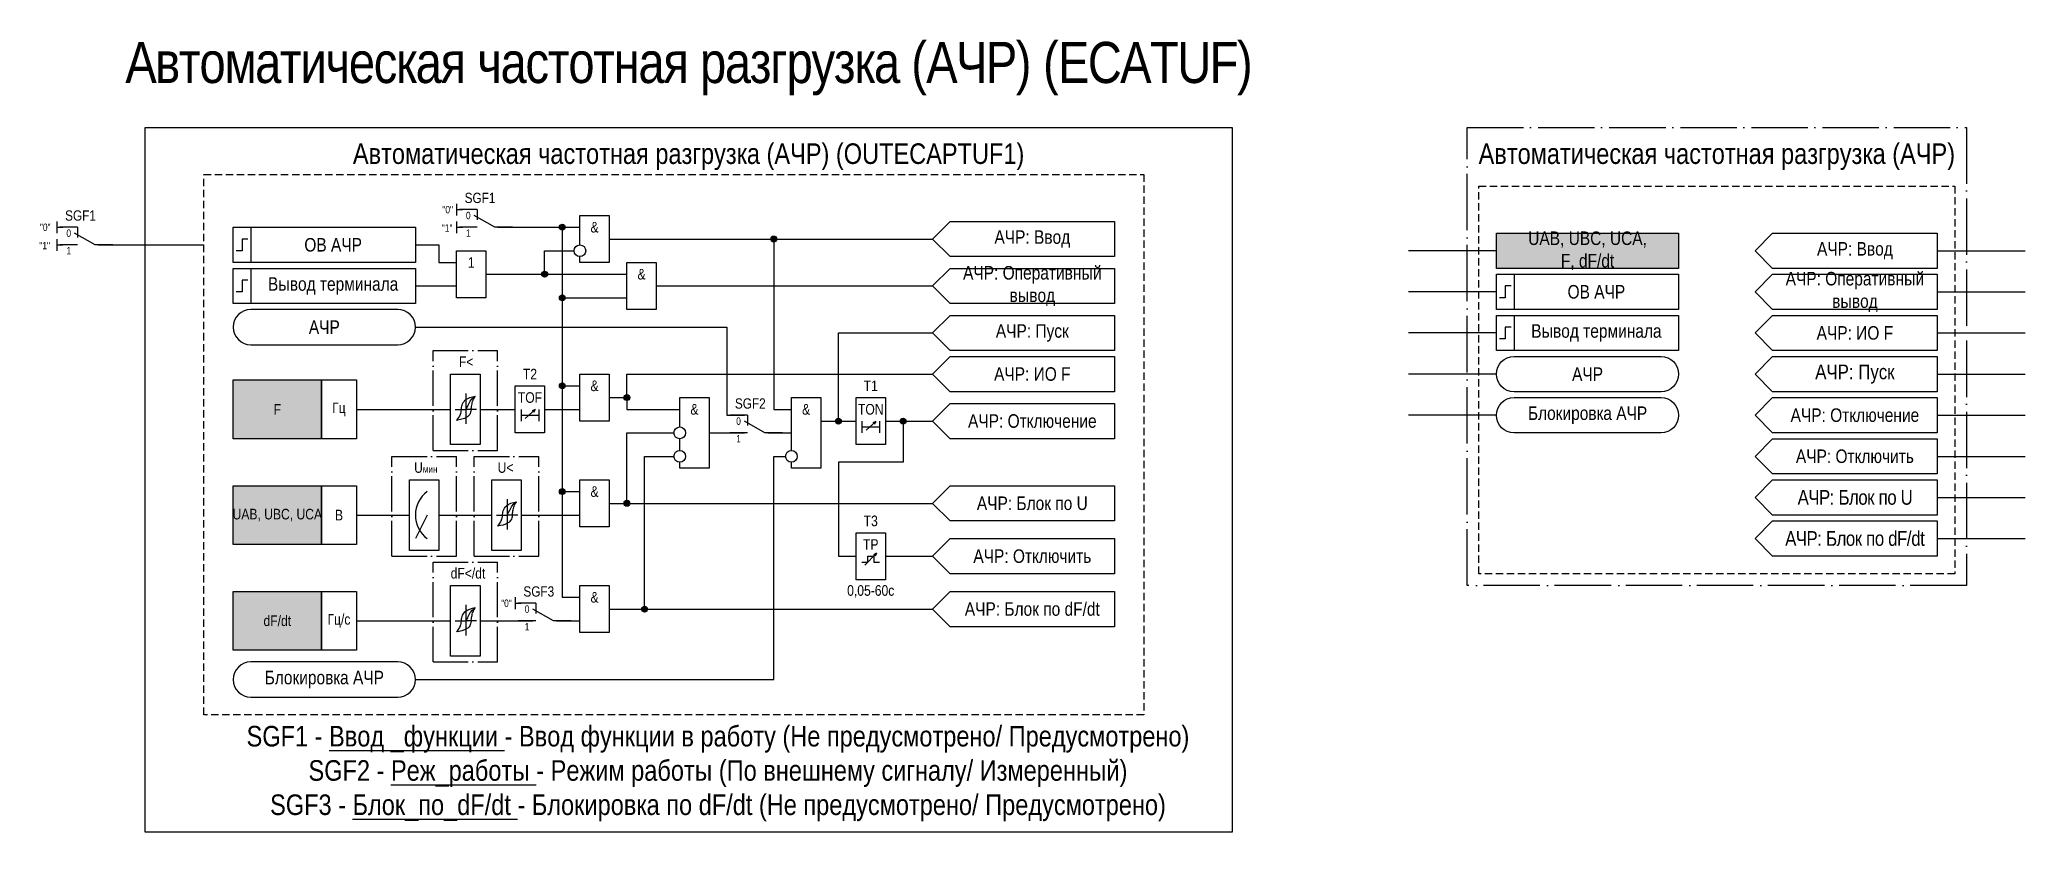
# Model space of a CAD drawing. Header units: millimetres. Extents: x -18 to 320, y 0 to 135.
import ezdxf
from ezdxf.enums import TextEntityAlignment as Align

# ---------------------------------------------------------------- set-up
doc = ezdxf.new("R2010")
doc.units = ezdxf.units.MM
doc.linetypes.add('ACAD_ISO04W100', pattern=[30, 24, -3, 0, -3])
doc.linetypes.add('штриховая2', pattern=[0.375, 0.25, -0.125])
doc.layers.add('TEXT', color=7, linetype='Continuous', lineweight=25)
doc.layers.add('Основная', color=7, linetype='Continuous')
doc.styles.add('1.8_Gost_RD', font='ARIALN.TTF', dxfattribs={"height": 1.8})
doc.styles.add('2.5_Gost_RD', font='ARIALN.TTF', dxfattribs={"height": 2.5})
doc.styles.add('3.5_Gost_RD', font='ARIALN.TTF', dxfattribs={"height": 3.5})
doc.styles.add('Вывод', font='ARIALN.TTF', dxfattribs={"height": 2.5})
doc.styles.add('Компонент', font='ARIALN.TTF', dxfattribs={"height": 3.5})

# ---------------------------------------------------------------- blocks, each defined once
blk = doc.blocks.new('Точка')
at = {"ltscale": 100}
h = blk.add_hatch(color=256, dxfattribs=at)
h.dxf.hatch_style = 1
edge = h.paths.add_edge_path()
edge.add_arc((0, 0), 0.5, 0, 360)
blk.add_circle((0, 0), 0.5, dxfattribs=at)
blk = doc.blocks.new('*U958')
at = {"layer": 'Основная', "color": 0}
blk.add_line((0, 0), (7, 4), dxfattribs=at)
at = {"layer": 'Основная', "ltscale": 0.35}
blk.add_line((6, 6), (6, 2.5), dxfattribs=at)
blk = doc.blocks.new('*U1022')
at = {"layer": 'Основная', "color": 0}
for p, q in [((-3, 6), (-9, 6)), ((-3, 0), (-9, 0)), ((9, 0), (3, 0))]:
    blk.add_line(p, q, dxfattribs=at)
at = {"layer": 'Основная', "ltscale": 0.25, "xscale": -1}
blk.add_blockref('*U958', (3, 0), dxfattribs=at)
at = {"layer": 'Основная'}
for tag, height, style, p in [('В1', 2.5, 'Вывод', (-13, 6)), ('ОУ', 3.5, 'Компонент', (-2, 10)), ('В2', 2.5, 'Вывод', (-6, 4)), ('В3', 2.5, 'Вывод', (-6, -2))]:
    blk.add_attdef(tag, text='', height=height, dxfattribs=dict(at, style=style)).set_placement(p, align=Align.MIDDLE_CENTER)
blk = doc.blocks.new('*U1020')
at = {"layer": 'Основная', "linetype": 'ACAD_ISO04W100', "ltscale": 0.25}
for p, q in [((0, 0), (11, 0)), ((0, -17), (0, 0)), ((11, -17), (11, 0)), ((0, -17), (11, -17))]:
    blk.add_line(p, q, dxfattribs=at)
at = {"layer": 'Основная', "style": 'Компонент'}
blk.add_attdef('ОУ', text='', height=3.5, dxfattribs=at).set_placement((11, 0), align=Align.MIDDLE_CENTER)
blk = doc.blocks.new('*U892')
at = {"layer": 'Основная', "linetype": 'ACAD_ISO04W100', "ltscale": 0.25}
for p, q in [((0, 0), (11, 0)), ((0, -17), (0, 0)), ((11, -17), (11, 0)), ((0, -17), (11, -17))]:
    blk.add_line(p, q, dxfattribs=at)
at = {"layer": 'Основная', "style": 'Компонент'}
blk.add_attdef('ОУ', text='', height=3.5, dxfattribs=at).set_placement((11, 0), align=Align.MIDDLE_CENTER)
blk = doc.blocks.new('*U985')
at = {"layer": 'Основная', "color": 0}
for p, q in [((-3, 6), (-9, 6)), ((-3, 0), (-9, 0)), ((9, 0), (3, 0))]:
    blk.add_line(p, q, dxfattribs=at)
at = {"layer": 'Основная', "ltscale": 0.25, "xscale": -1}
blk.add_blockref('*U958', (3, 0), dxfattribs=at)
at = {"layer": 'Основная'}
for tag, height, style, p in [('В1', 2.5, 'Вывод', (-14, 6)), ('ОУ', 3.5, 'Компонент', (-2, 10)), ('В2', 2.5, 'Вывод', (-6, 4)), ('В3', 2.5, 'Вывод', (-6, -2))]:
    blk.add_attdef(tag, text='', height=height, dxfattribs=dict(at, style=style)).set_placement(p, align=Align.MIDDLE_CENTER)

msp = doc.modelspace()

# ---------------------------------------------------------------- hatches: boundary and pattern name
at = {"ltscale": 100, "true_color": 0xf7941d}
h = msp.add_hatch(color=30, dxfattribs=at)
h.dxf.hatch_style = 1
h.paths.add_polyline_path([(230, 102), (261, 102), (261, 96), (230, 96)])
at = {"ltscale": 100, "true_color": 0xef8637}
h = msp.add_hatch(color=30, dxfattribs=at)
h.dxf.hatch_style = 1
h.paths.add_polyline_path([(15, 77), (30, 77), (30, 67), (15, 67)])
h = msp.add_hatch(color=30, dxfattribs=at)
h.dxf.hatch_style = 1
h.paths.add_polyline_path([(15, 59), (30, 59), (30, 49), (15, 49)])
h = msp.add_hatch(color=30, dxfattribs=at)
h.dxf.hatch_style = 1
h.paths.add_polyline_path([(15, 41), (30, 41), (30, 31), (15, 31)])

# ---------------------------------------------------------------- linework, layer by layer
at = {"ltscale": 100}
for p, q in [((53, 107), (53, 105)), ((53, 106), (54, 106)), ((53, 104), (53, 102)), ((53, 103), (54, 103)), ((230, 99), (215, 99)), ((305, 99), (320, 99)), ((230, 92), (215, 92)), ((305, 92), (320, 92)), ((230, 85), (215, 85)), ((305, 85), (320, 85)), ((230, 78), (215, 78)), ((305, 78), (320, 78)), ((64.7, 70.46), (66.37, 71.95)), ((66.37, 71.95), (65.85, 71.73)), ((66.37, 71.95), (66.11, 71.48)), ((230, 71), (215, 71)), ((305, 71), (320, 71)), ((122.7, 68.46), (124.37, 69.95)), ((124.37, 69.95), (123.85, 69.73)), ((124.37, 69.95), (124.11, 69.48)), ((305, 64), (320, 64)), ((305, 57), (320, 57)), ((48, 54), (46, 50)), ((122.5, 45.5), (124.5, 47.5)), ((124.5, 47.5), (123.99, 47.25)), ((124.5, 47.5), (124.26, 47.02)), ((305, 50), (320, 50)), ((63, 40), (63, 38)), ((63, 39), (64, 39))]:
    msp.add_line(p, q, dxfattribs=at)
at = {"color": 6, "ltscale": 100}
for p, q in [((-15, 104), (-15, 102)), ((-15, 103), (-14, 103)), ((-15, 101), (-15, 99)), ((-15, 100), (-14, 100))]:
    msp.add_line(p, q, dxfattribs=at)
for p, q in [((54.6, 74.72), (54.6, 69.52)), ((61.6, 56.72), (61.6, 51.52)), ((54.6, 38.72), (54.6, 33.52))]:
    msp.add_line(p, q)
at = {"color": 7, "ltscale": 100}
for p, q in [((52.79, 72), (54.6, 72)), ((56.42, 72), (54.6, 72)), ((59.79, 54), (61.6, 54)), ((63.42, 54), (61.6, 54)), ((52.79, 36), (54.6, 36)), ((56.42, 36), (54.6, 36))]:
    msp.add_line(p, q, dxfattribs=at)
at = {"color": 3, "ltscale": 100}
msp.add_lwpolyline([(0, 120), (185, 120), (185, 0), (0, 0)], close=True, dxfattribs=at)
at = {"color": 251, "linetype": 'ACAD_ISO04W100', "lineweight": 30, "ltscale": 0.4, "true_color": 0x58595b}
msp.add_lwpolyline([(225, 120), (310, 120), (310, 42), (225, 42)], close=True, dxfattribs=at)
at = {"linetype": 'штриховая2', "ltscale": 5}
for points in [[(10, 112), (170, 112), (170, 20), (10, 20)], [(227, 110), (308, 110), (308, 44), (227, 44)]]:
    msp.add_lwpolyline(points, close=True, dxfattribs=at)
at = {"ltscale": 100}
for points in [[(74, 100), (74, 105), (79, 105), (79, 97), (74, 97), (74, 98)], [(60, 103), (74, 103)], [(60, 103), (71, 103), (71, 76), (74, 76)], [(60, 103), (71, 103), (71, 58), (74, 58)], [(60, 103), (71, 103), (71, 40), (74, 40)], [(60, 103), (71, 103), (71, 91), (82, 91)], [(134, 101), (137, 104), (165, 104), (165, 98), (137, 98), (134, 101)], [(46, 100), (50, 100), (50, 97), (53, 97)], [(58, 95), (68, 95), (68, 99), (73, 99)], [(79, 101), (134, 101)], [(79, 101), (107, 101), (107, 72), (110, 72)], [(58, 95), (82, 95)], [(134, 93), (137, 96), (165, 96), (165, 90), (137, 90), (134, 93)], [(46, 93), (53, 93)], [(87, 93), (134, 93)], [(134, 85), (137, 88), (165, 88), (165, 82), (137, 82), (134, 85)], [(46, 86), (99, 86), (99, 71), (102, 71)], [(115, 70), (118, 70), (118, 85), (134, 85)], [(79, 74), (82, 74), (82, 78), (134, 78)], [(134, 78), (137, 81), (165, 81), (165, 75), (137, 75), (134, 78)], [(36, 72), (52, 72)], [(57, 72), (63, 72)], [(64, 72), (64, 70)], [(64, 71), (67, 71)], [(67, 72), (67, 70)], [(68, 72), (74, 72)], [(79, 74), (82, 74), (82, 72), (91, 72)], [(91, 69), (91, 74), (96, 74), (96, 62), (91, 62), (91, 63)], [(110, 65), (110, 74), (115, 74), (115, 62), (110, 62), (110, 63)], [(134, 70), (137, 73), (165, 73), (165, 67), (137, 67), (134, 70)], [(79, 56), (82, 56), (82, 68), (90, 68)], [(96, 68), (102, 68)], [(106, 68), (110, 68)], [(115, 70), (121, 70)], [(126, 70), (129, 70), (129, 63), (118, 63), (118, 47), (121, 47)], [(122, 70), (122, 68)], [(122, 69), (125, 69)], [(125, 70), (125, 68)], [(126, 70), (134, 70)], [(91, 65), (91, 67)], [(46, 26), (107, 26), (107, 64), (109, 64)], [(79, 38), (85, 38), (85, 64), (90, 64)], [(134, 56), (137, 59), (165, 59), (165, 53), (137, 53), (134, 56)], [(79, 56), (134, 56)], [(36, 54), (45, 54)], [(50, 54), (59, 54)], [(64, 54), (74, 54)], [(134, 47), (137, 50), (165, 50), (165, 44), (137, 44), (134, 47)], [(126, 47), (134, 47)], [(134, 38), (137, 41), (165, 41), (165, 35), (137, 35), (134, 38)], [(79, 38), (134, 38)], [(36, 36), (52, 36)], [(57, 36), (66, 36)], [(70, 36), (74, 36)]]:
    msp.add_lwpolyline(points, dxfattribs=at)
for points in [[(15, 103), (18, 103), (18, 97), (15, 97)], [(15, 103), (46, 103), (46, 97), (15, 97)], [(230, 102), (261, 102), (261, 96), (230, 96)], [(274, 99), (277, 102), (305, 102), (305, 96), (277, 96)], [(53, 99), (58, 99), (58, 91), (53, 91)], [(15, 96), (18, 96), (18, 90), (15, 90)], [(15, 96), (46, 96), (46, 90), (15, 90)], [(82, 97), (87, 97), (87, 89), (82, 89)], [(230, 95), (233, 95), (233, 89), (230, 89)], [(230, 95), (261, 95), (261, 89), (230, 89)], [(277, 95), (305, 95), (305, 89), (277, 89), (274, 92)], [(230, 88), (233, 88), (233, 82), (230, 82)], [(230, 88), (261, 88), (261, 82), (230, 82)], [(277, 88), (305, 88), (305, 82), (277, 82), (274, 85)], [(52, 78), (57, 78), (57, 66), (52, 66)], [(74, 78), (79, 78), (79, 70), (74, 70)], [(277, 81), (305, 81), (305, 75), (277, 75), (274, 78)], [(15, 77), (30, 77), (30, 67), (15, 67)], [(30, 77), (36, 77), (36, 67), (30, 67)], [(63, 76), (68, 76), (68, 68), (63, 68)], [(121, 74), (126, 74), (126, 66), (121, 66)], [(277, 74), (305, 74), (305, 68), (277, 68), (274, 71)], [(277, 67), (305, 67), (305, 61), (277, 61), (274, 64)], [(15, 59), (30, 59), (30, 49), (15, 49)], [(30, 59), (36, 59), (36, 49), (30, 49)], [(45, 60), (50, 60), (50, 48), (45, 48)], [(59, 60), (64, 60), (64, 48), (59, 48)], [(74, 60), (79, 60), (79, 52), (74, 52)], [(277, 60), (305, 60), (305, 54), (277, 54), (274, 57)], [(121, 51), (126, 51), (126, 43), (121, 43)], [(305, 47), (277, 47), (274, 50), (277, 53), (305, 53)], [(15, 41), (30, 41), (30, 31), (15, 31)], [(30, 41), (36, 41), (36, 31), (30, 31)], [(52, 42), (57, 42), (57, 30), (52, 30)], [(74, 42), (79, 42), (79, 34), (74, 34)]]:
    msp.add_lwpolyline(points, close=True, dxfattribs=at)
at = {"color": 6, "ltscale": 100}
msp.add_lwpolyline([(-8, 100), (10, 100)], dxfattribs=at)
at = {"lineweight": 30, "ltscale": 100}
for points in [[(17.5, 101), (16.5, 101), (16.5, 99), (15.5, 99)], [(17.5, 94), (16.5, 94), (16.5, 92), (15.5, 92)], [(232.5, 93), (231.5, 93), (231.5, 91), (230.5, 91)], [(232.5, 86), (231.5, 86), (231.5, 84), (230.5, 84)]]:
    msp.add_lwpolyline(points, dxfattribs=at)
at = {"ltscale": 100}
for points in [[(18, 83), (43, 83, 1), (43, 89), (18, 89, 1)], [(233, 75, -1), (233, 81), (258, 81, -1), (258, 75)], [(233, 68, -1), (233, 74), (258, 74, -1), (258, 68)], [(18, 23), (43, 23, 1), (43, 29), (18, 29, 1)]]:
    msp.add_lwpolyline(points, format="xyb", close=True, dxfattribs=at)
at = {"color": 7, "ltscale": 100}
msp.add_lwpolyline([(122, 46), (123, 46), (123, 47), (124, 47), (124, 46), (125, 46)], dxfattribs=at)
for centre in [(74, 99), (91, 68), (91, 64)]:
    msp.add_circle(centre, 1)
at = {"ltscale": 100}
msp.add_circle((110, 64), 1, dxfattribs=at)
at = {"color": 7, "ltscale": 100}
msp.add_arc((51, 54), 5, 126.8699, 233.1301, dxfattribs=at)
for points in [[(53.8, 71.92), (53.6, 71.13), (53, 70.12)], [(55.48, 71.92), (55.25, 71.13), (54.76, 70.67), (53, 70.12)], [(53.8, 71.92), (53.95, 72.71), (54.44, 73.54), (56.2, 74.26)], [(54.6, 72), (55, 72.72), (55.47, 73.6), (56.2, 74.26)], [(55.48, 71.92), (55.6, 72.71), (55.81, 73.54), (56.2, 74.26)], [(60.8, 53.92), (60.95, 54.71), (61.44, 55.54), (63.2, 56.26)], [(61.6, 54), (62, 54.72), (62.47, 55.6), (63.2, 56.26)], [(62.48, 53.92), (62.6, 54.71), (62.81, 55.54), (63.2, 56.26)], [(60.8, 53.92), (60.6, 53.13), (60, 52.12)], [(62.48, 53.92), (62.25, 53.13), (61.76, 52.67), (60, 52.12)], [(53.8, 35.92), (53.95, 36.71), (54.44, 37.54), (56.2, 38.26)], [(54.6, 36), (55, 36.72), (55.47, 37.6), (56.2, 38.26)], [(55.48, 35.92), (55.6, 36.71), (55.81, 37.54), (56.2, 38.26)], [(53.8, 35.92), (53.6, 35.13), (53, 34.12)], [(55.48, 35.92), (55.25, 35.13), (54.76, 34.67), (53, 34.12)]]:
    msp.add_spline(points, degree=3)

# ---------------------------------------------------------------- block references
at = {"ltscale": 100}
for p in [(71, 103), (107, 101), (68, 95), (71, 91), (71, 76), (82, 74), (71, 58), (85, 38)]:
    msp.add_blockref('Точка', p, dxfattribs=at)
at = {"color": 1, "ltscale": 100}
for p in [(118, 70), (129, 70), (82, 56)]:
    msp.add_blockref('Точка', p, dxfattribs=at)
at = {"layer": 'Основная', "ltscale": 0.25, "xscale": 0.5, "yscale": 0.5, "zscale": 0.5}
for p, values in [((58, 103), {'ОУ': 'SGF1', 'В1': '"0"', 'В2': '0', 'В3': '1'}), ((68, 36), {'ОУ': 'SGF3', 'В1': '"0"', 'В2': '0', 'В3': '1'})]:
    msp.add_blockref('*U1022', p, dxfattribs=at).add_auto_attribs(values)
at = {"layer": 'Основная', "color": 6, "ltscale": 0.25, "xscale": 0.5, "yscale": 0.5, "zscale": 0.5}
msp.add_blockref('*U985', (-10, 100), dxfattribs=at).add_auto_attribs({'ОУ': 'SGF1', 'В1': '"0"', 'В2': '0', 'В3': '1'})
at = {"layer": 'Основная', "ltscale": 0.25}
for name, p in [('*U1020', (49, 82)), ('*U892', (42, 64)), ('*U1020', (56, 64)), ('*U1020', (49, 46))]:
    msp.add_blockref(name, p, dxfattribs=at)
ref = msp.add_blockref('*U985', (104, 68), dxfattribs=dict(at, xscale=0.5, yscale=0.5, zscale=0.5))
ref.add_attrib('ОУ', 'SGF2', dxfattribs={"height": 1.75, "style": 'Компонент'}).set_placement((103, 73), align=Align.MIDDLE_CENTER)
ref.add_attrib('В2', '0', dxfattribs={"height": 1.25, "style": 'Вывод'}).set_placement((101, 70), align=Align.MIDDLE_CENTER)
ref.add_attrib('В3', '1', dxfattribs={"height": 1.25, "style": 'Вывод'}).set_placement((101, 67), align=Align.MIDDLE_CENTER)

# ---------------------------------------------------------------- texts
at = {"color": 30, "ltscale": 100, "attachment_point": 5, "style": '3.5_Gost_RD'}
for s, insert, char_height, width in [('{\\T0.95;\\C3;Автоматическая частотная разгрузка (АЧР) (ECATUF)}', (92.5, 130), 7, 185), ('Автоматическая частотная разгрузка (АЧР) ({\\C2;OUTECAPTUF1})', (92.5, 115), 3.5, 165), ('Автоматическая частотная разгрузка (АЧР)', (267.5, 115), 3.5, 85), ('SGF1 - {\\LВвод _функции} - Ввод функции в работу (Не предусмотрено/ Предусмотрено)\\PSGF2 - {\\LРеж_работы} - Режим работы (По внешнему сигналу/ Измеренный)\\PSGF3 - {\\LБлок_по_dF/dt} - Блокировка по dF/dt (Не предусмотрено/ Предусмотрено)', (97.5, 10), 3.5, 175)]:
    msp.add_mtext(s, dxfattribs=dict(at, insert=insert, char_height=char_height, width=width))
at = {"ltscale": 100, "insert": (50.5, 103.5), "char_height": 1.25, "attachment_point": 1, "style": '3.5_Gost_RD'}
msp.add_mtext_dynamic_manual_height_columns('"1"', width=2, gutter_width=17.5, heights=[0], dxfattribs=at)
at = {"ltscale": 100, "attachment_point": 5}
for s, insert, char_height, width, style in [('&', (76.5, 103), 1.8, 5, '2.5_Gost_RD'), ('АЧР: Ввод', (291, 99), 2.3, 28, '2.5_Gost_RD'), ('1', (55.5, 97), 1.8, 5, '2.5_Gost_RD'), ('&', (84.5, 95), 1.8, 5, '2.5_Gost_RD'), ('АЧР: Оперативный вывод', (291, 92), 2.3, 28, '2.5_Gost_RD'), ('АЧР: ИО F', (291, 85), 2.3, 28, '2.5_Gost_RD'), ('T2', (65.5, 78), 1.8, 5, '2.5_Gost_RD'), ('АЧР', (245.5, 78), 2.3, 31, '2.5_Gost_RD'), ('АЧР: Пуск', (291, 78), 2.5, 28, '2.5_Gost_RD'), ('TOF', (65.5, 74), 1.8, 5, '2.5_Gost_RD'), ('&', (76.5, 76), 1.8, 5, '2.5_Gost_RD'), ('T1', (123.5, 76), 1.8, 5, '2.5_Gost_RD'), ('F', (22.5, 72), 1.8, 15, '1.8_Gost_RD'), ('Гц', (33, 72), 1.8, 6, '1.8_Gost_RD'), ('&', (93.5, 72), 1.8, 5, '2.5_Gost_RD'), ('&', (112.5, 72), 1.8, 5, '2.5_Gost_RD'), ('TON', (123.5, 72), 1.8, 5, '2.5_Gost_RD'), ('{\\C256;Блокировка АЧР}', (245.5, 71), 2.3, 31, '2.5_Gost_RD'), ('АЧР: Отключение', (291, 71), 2.3, 28, '2.5_Gost_RD'), ('АЧР: Отключить', (291, 64), 2.3, 28, '2.5_Gost_RD'), ('&', (76.5, 58), 1.8, 5, '2.5_Gost_RD'), ('{\\T0.95;АЧР: Блок по U}', (291, 57), 2.5, 28, '2.5_Gost_RD'), ('UAB, UBC, UCA', (22.5, 54), 1.8, 15, '1.8_Gost_RD'), ('В', (33, 54), 1.8, 6, '1.8_Gost_RD'), ('T3', (123.5, 53), 1.8, 5, '2.5_Gost_RD'), ('{\\T0.95;АЧР: Блок по dF/dt}', (291, 50), 2.5, 28, '2.5_Gost_RD'), ('TP', (123.5, 49), 1.8, 5, '2.5_Gost_RD'), ('&', (76.5, 40), 1.8, 5, '2.5_Gost_RD'), ('0,05-60с', (123.5, 41), 1.8, 5, '2.5_Gost_RD'), ('Гц/с', (33, 36), 1.8, 6, '1.8_Gost_RD'), ('dF/dt', (22.5, 36), 1.8, 15, '1.8_Gost_RD')]:
    msp.add_mtext(s, dxfattribs=dict(at, insert=insert, char_height=char_height, width=width, style=style))
at = {"color": 6, "ltscale": 100, "insert": (-18, 100.5), "char_height": 1.25, "attachment_point": 1, "style": '3.5_Gost_RD'}
msp.add_mtext_dynamic_manual_height_columns('"1"', width=2, gutter_width=17.5, heights=[0], dxfattribs=at)
at = {"color": 7, "ltscale": 100, "char_height": 1.8, "attachment_point": 1, "style": '1.8_Gost_RD'}
for s, width, insert in [('\\pi4.41288;F<', 10, (49, 81)), ('\\pi2.78586;U{\\H0.66667x;мин}', 11, (43, 63)), ('U<', 4, (60, 63)), ('dF</dt', 6, (52, 45))]:
    msp.add_mtext_dynamic_manual_height_columns(s, width=width, gutter_width=17.5, heights=[0], dxfattribs=dict(at, insert=insert))
at = {"layer": 'TEXT', "ltscale": 100, "char_height": 2.3, "attachment_point": 5, "style": '2.5_Gost_RD'}
for s, insert, width in [('АЧР: Ввод', (151, 101), 28), ('ОВ АЧР', (32, 100), 28), ('АЧР: Оперативный вывод', (151, 93), 28), ('Вывод терминала', (32, 93), 28), ('ОВ АЧР', (247, 92), 28), ('АЧР', (30.5, 86), 31), ('АЧР: Пуск', (151, 85), 28), ('Вывод терминала', (247, 85), 28), ('АЧР: ИО F', (151, 78), 28), ('АЧР: Отключение', (151, 70), 28), ('АЧР: Блок по U', (151, 56), 28), ('АЧР: Отключить', (151, 47), 28), ('АЧР: Блок по dF/dt', (151, 38), 28), ('{\\C256;Блокировка АЧР}', (30.5, 26), 31)]:
    msp.add_mtext(s, dxfattribs=dict(at, insert=insert, width=width))
at = {"layer": 'TEXT', "color": 0, "ltscale": 100, "insert": (245.5, 99), "char_height": 2.3, "width": 31, "attachment_point": 5, "style": '2.5_Gost_RD'}
msp.add_mtext('{\\C256;UAB, UBC, UCA, \\PF, dF/dt}', dxfattribs=at)

doc.saveas('drawing.dxf')
